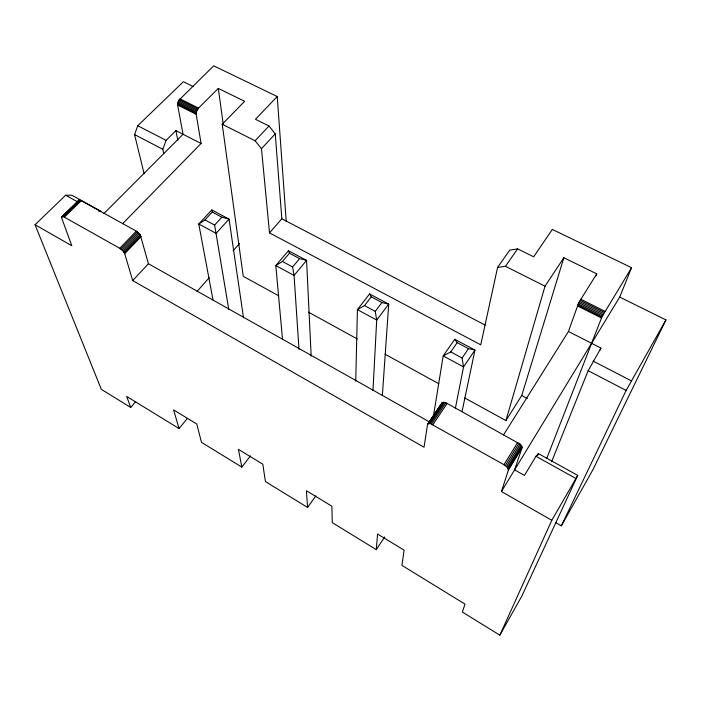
<?xml version="1.0" encoding="UTF-8"?>
<svg xmlns="http://www.w3.org/2000/svg" width="701" height="701" viewBox="0 0 701 701"><rect width="100%" height="100%" fill="white"/><g stroke="black" fill="none" stroke-linecap="round" stroke-linejoin="round"><path stroke-width="1.05" d="M355.731 381.186L357.431 309.64L369.558 293.947L388.713 304.138L382.352 395.636M250.485 455.869L241.836 467.111L238.428 449.359L262.805 464.193L265.425 481.587L307.581 507.463L306.398 490.718L331.915 506.245L332.23 522.596L376.306 549.654L377.559 534.022L404.1 550.18L401.91 565.374L464.973 604.078L462.388 612.061L499.848 635.167L551.792 520.3L501.443 491.506L508.374 470.117L507.419 467.497L503.975 464.693L430.353 423.614L428.39 423.562L427.522 424.508L424.035 447.229L132.682 280.575L124.717 253.683L122.885 250.818L119.757 248.294L63.484 216.679L62.047 216.539L61.741 218.151L71.8 245.753L35.05 224.732L65.657 195.228L71.931 195.246L100.778 211.229L98.753 211.273M372.967 390.501L376.709 320.042L375.237 311.367L381.949 302.534L388.713 304.138L376.709 320.042L357.431 309.64L364.502 305.601L371.25 296.83L369.558 293.947M499.848 635.167L521.833 596.087L577.738 475.401L538.386 453.608L535.941 456.298L524.462 475.427L514.595 469.88L522 447.843L521.737 446.178L520.168 444.197L445.932 402.76L443.61 402.243L442.129 402.751L427.794 423.921M103.993 213.49L183.057 134.259L177.607 104.966L178.51 100.629L213.691 65.833L277.228 96.528L286.253 221.621M122.535 223.768L201.073 143.486L196.219 114.316L196.666 111.1L198.532 108.094L218.318 88.422L244.623 101.321L222.208 124.27L243.247 276.325L278.718 295.804M433.428 416.245L443.181 355.915L454.747 339.302L474.971 350.071L462.038 411.618M455.352 408.411L463.545 366.903L462.082 358.009L468.47 348.66L474.971 350.071L463.545 366.903L443.181 355.915L450.734 351.92L457.166 342.64L454.747 339.302M501.443 491.506L619.702 297.084L631.575 267.703L552.344 229.429L533.671 256.803L517.618 248.873L509.723 250.143L497.579 267.458L480.746 344.831L269.508 232.898L261.473 148.682L255.111 140.77L222.208 124.27M464.684 397.949L505.903 420.582L545.036 286.174L563.849 257.731L596.744 273.854L595.999 275.905M505.903 420.582L521.746 395.495L563.849 257.731M503.537 434.9L568.45 331.468L578.746 302.674L596.744 273.854M144.126 173.857L134.583 134.583L137.746 125.733L183.382 81.728L193.082 86.512M163.727 153.545L162.825 149.287L166.084 140.375L175.907 130.605L201.073 143.486M537.632 455.65L538.386 453.608M546.754 458.401L601.826 317.089L631.575 267.703M551.599 461.757L588.157 370.671L600.932 348.09L568.45 331.468M600.109 350.114L600.932 348.09M442.129 402.751L427.522 424.508M555.77 522.639L561.352 525.829L626.124 390.439L665.95 319.91L619.702 297.084M665.95 319.91L592.897 469.749L561.352 525.829M551.792 520.3L577.738 475.401M508.076 468.478L521.737 446.178M508.4 469.372L522.043 447.08M508.374 470.117L522 447.843M506.472 466.489L520.168 444.197M507.419 467.497L521.097 445.196M503.975 464.693L517.706 442.419M505.298 465.534L519.012 443.251M376.306 549.654L384.709 536.887M432.885 424.657L447.22 403.373M430.353 423.614L444.697 402.374M431.588 424.017L445.932 402.76M428.39 423.562L442.725 402.374M429.257 423.457L443.61 402.243M497.579 267.458L505.456 266.319L517.618 248.873M307.581 507.463L315.844 495.896M135.696 401.708L130.719 407.465L126.697 396.433L179.044 428.565L187.369 418.471M298.985 349.282L294.07 275.44L292.597 266.976L299.59 258.625L306.574 260.404L311.174 356.213M288.418 250.739L306.574 260.404L294.07 275.44L275.808 265.583L282.424 261.508L289.452 253.219L288.418 250.739L275.808 265.583L282.521 339.337M269.508 232.898L281.837 218.765L275.248 133.882L269.018 125.996L255.462 119.301L277.228 96.528M197.016 291.485L209.275 277.649M233.082 250.792L239.576 243.466M228.78 309.474L214.646 225.1L221.875 217.196L229.052 219.124L243.492 317.693M211.807 209.941L229.052 219.124L216.11 233.372L198.777 224.013L204.99 219.921L212.245 212.061L211.807 209.941L198.777 224.013L212.999 299.958M261.473 148.682L275.248 133.882M132.682 280.575L148.428 263.734L140.2 234.642L136.301 231.137L81.29 200.661L78.889 200.1L75.322 203.982M255.111 140.77L269.018 125.996M123.718 251.825L140.2 234.642M124.34 252.798L140.796 235.624M124.717 253.683L141.155 236.509M121.904 249.845L138.421 232.671M122.885 250.818L139.385 233.635M119.757 248.294L136.301 231.137M120.835 248.986L137.37 231.821M61.679 216.854L78.889 200.1M61.574 217.406L71.502 207.706M62.669 216.478L79.511 200.03M63.484 216.679L80.335 200.223M64.448 217.135L81.29 200.661M179.877 98.771L198.532 108.094M580.7 299.196L604.893 311.288M179.149 99.612L197.805 108.953M580.069 300.256L604.253 312.357M178.51 100.629L197.174 109.978M579.394 301.439L603.587 313.557M178.01 101.75L196.666 111.1M578.746 302.674L602.93 314.802M505.456 266.319L545.036 286.174M177.686 102.898L196.324 112.256M578.167 303.884L602.325 316.011M177.546 104.002L196.175 113.352M577.685 304.961L601.826 317.089M177.607 104.966L196.219 114.316M577.335 305.855L601.449 317.974M137.746 125.733L166.084 140.375M593.125 361.085L631.259 380.801M134.583 134.583L162.825 149.287M588.157 370.671L626.124 390.439M281.837 218.765L485.031 325.036M212.245 212.061L221.875 217.196M289.452 253.219L299.59 258.625M371.25 296.83L381.949 302.534M457.166 342.64L468.47 348.66M204.99 219.921L214.646 225.1M282.424 261.508L292.597 266.976M364.502 305.601L375.237 311.367M450.734 351.92L462.082 358.009M521.746 395.495L527.371 398.536M308.431 312.129L357.317 338.977M385.121 354.25L438.8 383.727M65.657 195.228L77.829 201.993M535.941 456.298L575.679 478.362M148.428 263.734L429.257 421.827M241.836 467.111L201.485 442.34L196.762 424L173.611 409.91L179.044 428.565M130.719 407.465L101.312 389.327L35.05 224.732M175.907 130.605L177.774 140.226M218.318 88.422L223.225 124.208"/></g></svg>
